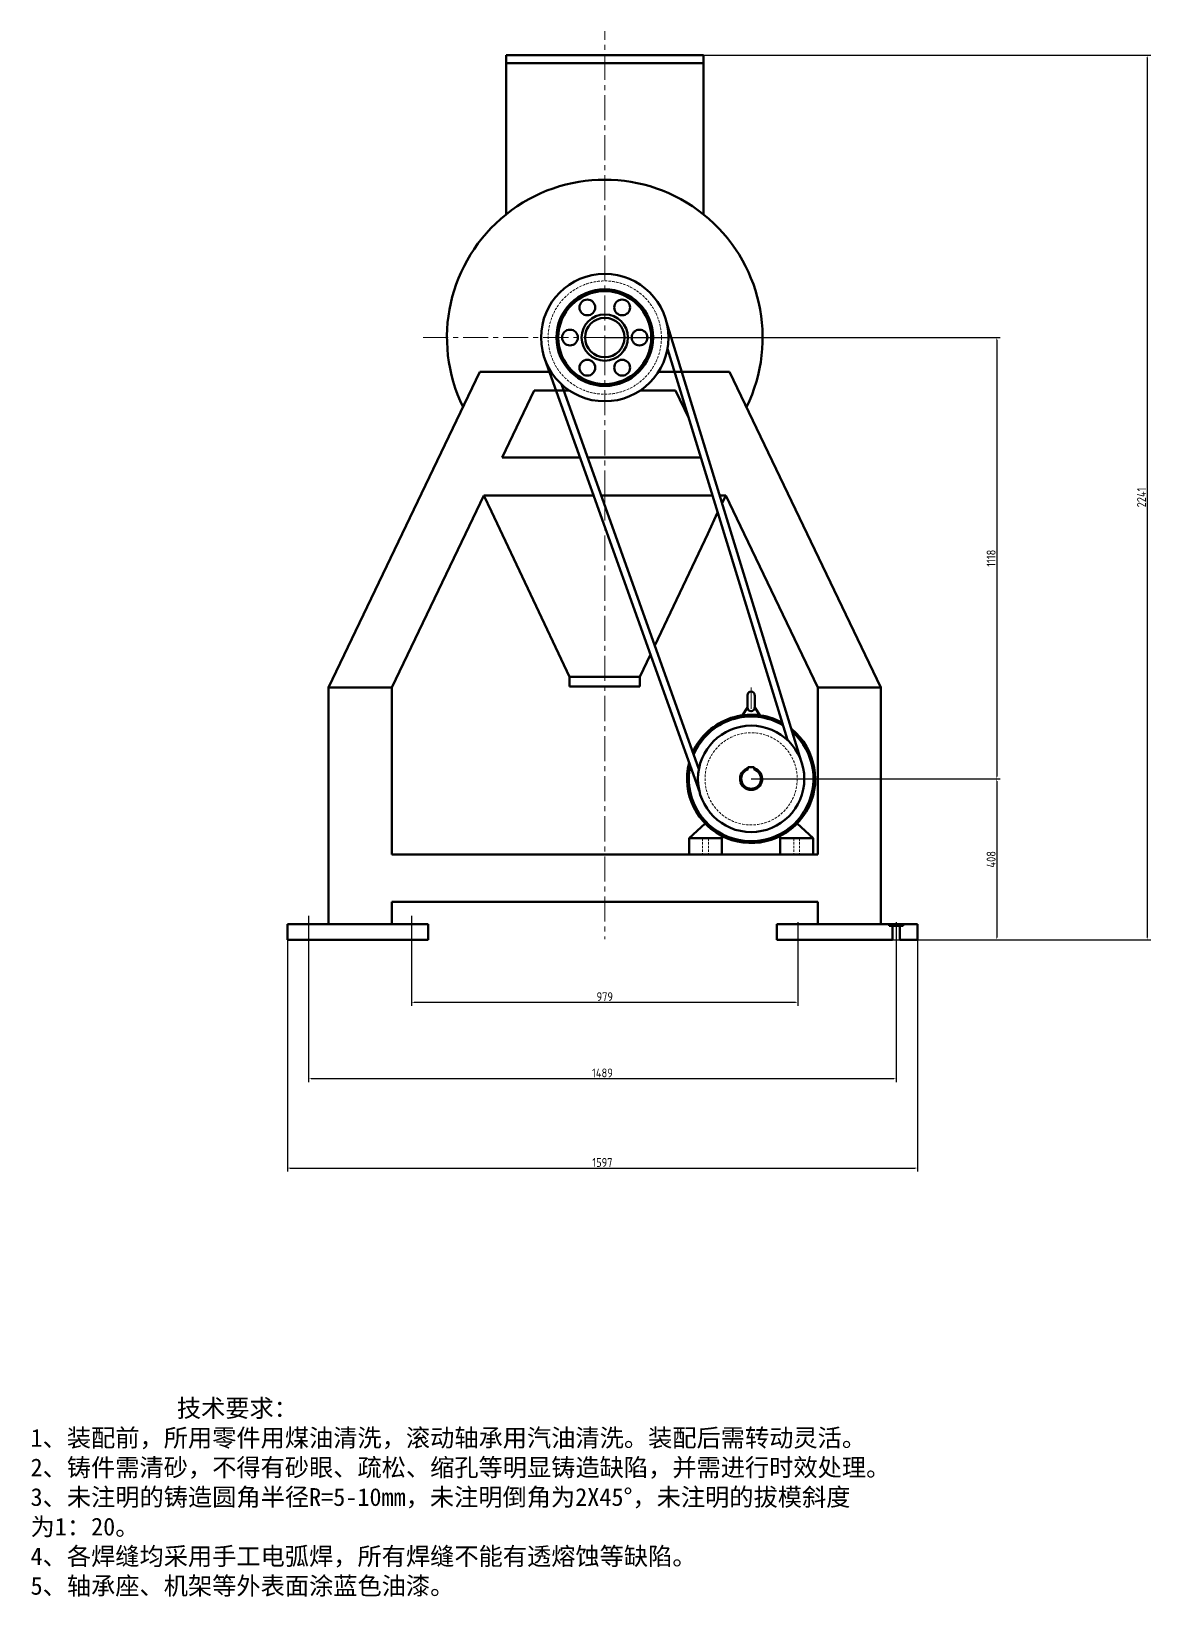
# Model space of a CAD drawing. Extents: x -11378 to 3982, y -2037 to 3878.
# Drawn here: x 1145 to 3982, y -436 to 3530 of the extents above; entities that cross this region are included whole.
import ezdxf

# ---------------------------------------------------------------- set-up
doc = ezdxf.new("R2010")
doc.units = 0
for name, pattern in [('CENTER2', [28.575, 19.05, -3.175, 3.175, -3.175]), ('CENTERX2', [101.6, 63.5, -12.7, 12.7, -12.7]), ('DASHED2', [9.525, 6.35, -3.175])]:
    doc.linetypes.add(name, pattern=pattern)
doc.layers.get('0').update_dxf_attribs({"linetype": 'CONTINUOUS'})
doc.layers.get('Defpoints').update_dxf_attribs({"linetype": 'CONTINUOUS'})
doc.layers.add('中心线', color=50, linetype='CENTER2')
for name, color, linetype, lineweight in [('尺寸标注层', 7, 'CONTINUOUS', 13), ('标注层', 3, 'CONTINUOUS', 25), ('点划线', 1, 'CENTERX2', 9), ('粗实线', 7, 'CONTINUOUS', 50), ('虚线', 4, 'DASHED2', 9)]:
    doc.layers.add(name, color=color, linetype=linetype, lineweight=lineweight)
doc.styles.add('工程字', font='gbenor.shx', dxfattribs={"bigfont": 'gbcbig.shx'})
doc.styles.add('西文字体5', font='gbeitc.shx', dxfattribs={"height": 5, "bigfont": 'gbcbig.shx'})
doc.dimstyles.new('标注样式$0', dxfattribs={"dimscale": 6, "dimtxt": 3.75, "dimasz": 1, "dimexe": 1.5, "dimexo": 0, "dimgap": 0.5, "dimtad": 1, "dimdec": 0, "dimdsep": 46, "dimtxsty": '工程字', "dimcen": 0, "dimadec": 1, "dimazin": 0, "dimtfac": 0.7, "dimtdec": 0, "dimtmove": 0, "dimatfit": 3, "dimldrblk": 'DOT', "dimfxl": 1, "dimtzin": 0, "dimarcsym": 0})

# ---------------------------------------------------------------- blocks, each defined once
blk = doc.blocks.new('*D12')
at = {"layer": 'Defpoints', "color": 0}
for p in [(2108.8, 1267.9), (3087.8, 1267.9), (3087.8, 1070.3)]:
    blk.add_point(p, dxfattribs=at)
at = {"layer": '标注层', "color": 0, "lineweight": -2}
for p, q in [((2108.8, 1267.9), (2108.8, 1061.3)), ((3087.8, 1267.9), (3087.8, 1061.3)), ((2114.8, 1070.3), (3081.8, 1070.3))]:
    blk.add_line(p, q, dxfattribs=at)
at = {"layer": '标注层', "color": 0}
for points in [[(2114.8, 1071.3), (2114.8, 1069.3), (2108.8, 1070.3)], [(3081.8, 1071.3), (3081.8, 1069.3), (3087.8, 1070.3)]]:
    blk.add_solid(points, dxfattribs=at)
at = {"layer": '标注层', "color": 0, "insert": (2598.3, 1084.5), "char_height": 22.5, "attachment_point": 5, "style": '工程字'}
blk.add_mtext('979', dxfattribs=at)
blk = doc.blocks.new('_Dot')
at = {"color": 0, "lineweight": -2}
blk.add_line((-0.5, 0), (-1, 0), dxfattribs=at)
at = {"color": 0, "const_width": 0.5}
blk.add_lwpolyline([(-0.25, 0, 1), (0.25, 0, 1)], format="xyb", close=True, dxfattribs=at)
blk = doc.blocks.new('*D13')
at = {"layer": 'Defpoints', "color": 0}
for p in [(1847.8, 1267.9), (3336.9, 1263.7), (3336.9, 877.1)]:
    blk.add_point(p, dxfattribs=at)
at = {"layer": '标注层', "color": 0, "lineweight": -2}
for p, q in [((1847.8, 1267.9), (1847.8, 868.1)), ((3336.9, 1263.7), (3336.9, 868.1)), ((1853.8, 877.1), (3330.9, 877.1))]:
    blk.add_line(p, q, dxfattribs=at)
at = {"layer": '标注层', "color": 0}
for points in [[(1853.8, 878.1), (1853.8, 876.1), (1847.8, 877.1)], [(3330.9, 878.1), (3330.9, 876.1), (3336.9, 877.1)]]:
    blk.add_solid(points, dxfattribs=at)
at = {"layer": '标注层', "color": 0, "insert": (2592.4, 891.3), "char_height": 22.5, "attachment_point": 5, "style": '工程字'}
blk.add_mtext('1489', dxfattribs=at)
blk = doc.blocks.new('*D14')
at = {"layer": 'Defpoints', "color": 0}
for p in [(2598.3, 3469.8), (3034, 1228.9), (3972.9, 1228.9)]:
    blk.add_point(p, dxfattribs=at)
at = {"layer": '标注层', "color": 0, "lineweight": -2}
for p, q in [((2598.3, 3469.8), (3981.9, 3469.8)), ((3972.9, 3463.8), (3972.9, 1234.9)), ((3034, 1228.9), (3981.9, 1228.9))]:
    blk.add_line(p, q, dxfattribs=at)
at = {"layer": '标注层', "color": 0}
for points in [[(3971.9, 3463.8), (3973.9, 3463.8), (3972.9, 3469.8)], [(3971.9, 1234.9), (3973.9, 1234.9), (3972.9, 1228.9)]]:
    blk.add_solid(points, dxfattribs=at)
at = {"layer": '标注层', "color": 0, "insert": (3958.7, 2349.3), "char_height": 22.5, "attachment_point": 5, "rotation": 90, "style": '工程字'}
blk.add_mtext('2241', dxfattribs=at)
blk = doc.blocks.new('*D15')
at = {"layer": 'Defpoints', "color": 0}
for p in [(2969.2, 1636.4), (3087.8, 1228.9), (3591.7, 1228.9)]:
    blk.add_point(p, dxfattribs=at)
at = {"layer": '标注层', "color": 0, "lineweight": -2}
for p, q in [((2969.2, 1636.4), (3600.7, 1636.4)), ((3591.7, 1630.4), (3591.7, 1234.9)), ((3087.8, 1228.9), (3600.7, 1228.9))]:
    blk.add_line(p, q, dxfattribs=at)
at = {"layer": '标注层', "color": 0}
for points in [[(3590.7, 1630.4), (3592.7, 1630.4), (3591.7, 1636.4)], [(3590.7, 1234.9), (3592.7, 1234.9), (3591.7, 1228.9)]]:
    blk.add_solid(points, dxfattribs=at)
at = {"layer": '标注层', "color": 0, "insert": (3577.5, 1432.6), "char_height": 22.5, "attachment_point": 5, "rotation": 90, "style": '工程字'}
blk.add_mtext('408', dxfattribs=at)
blk = doc.blocks.new('*D16')
at = {"layer": 'Defpoints', "color": 0}
for p in [(2598.3, 2754.4), (2969.2, 1636.4), (3591.7, 1636.4)]:
    blk.add_point(p, dxfattribs=at)
at = {"layer": '标注层', "color": 0, "lineweight": -2}
for p, q in [((2598.3, 2754.4), (3600.7, 2754.4)), ((3591.7, 2748.4), (3591.7, 1642.4)), ((2969.2, 1636.4), (3600.7, 1636.4))]:
    blk.add_line(p, q, dxfattribs=at)
at = {"layer": '标注层', "color": 0}
for points in [[(3590.7, 2748.4), (3592.7, 2748.4), (3591.7, 2754.4)], [(3590.7, 1642.4), (3592.7, 1642.4), (3591.7, 1636.4)]]:
    blk.add_solid(points, dxfattribs=at)
at = {"layer": '标注层', "color": 0, "insert": (3577.5, 2195.4), "char_height": 22.5, "attachment_point": 5, "rotation": 90, "style": '工程字'}
blk.add_mtext('1118', dxfattribs=at)
blk = doc.blocks.new('*D19')
at = {"layer": 'Defpoints', "color": 0}
for p in [(1794, 1228.9), (3390.7, 1228.9), (3390.7, 650.4)]:
    blk.add_point(p, dxfattribs=at)
at = {"layer": '标注层', "color": 0, "lineweight": -2}
for p, q in [((1794, 1228.9), (1794, 641.4)), ((3390.7, 1228.9), (3390.7, 641.4)), ((1800, 650.4), (3384.7, 650.4))]:
    blk.add_line(p, q, dxfattribs=at)
at = {"layer": '标注层', "color": 0}
for points in [[(1800, 651.4), (1800, 649.4), (1794, 650.4)], [(3384.7, 651.4), (3384.7, 649.4), (3390.7, 650.4)]]:
    blk.add_solid(points, dxfattribs=at)
at = {"layer": '标注层', "color": 0, "insert": (2592.4, 664.6), "char_height": 22.5, "attachment_point": 5, "style": '工程字'}
blk.add_mtext('1597', dxfattribs=at)

msp = doc.modelspace()

# ---------------------------------------------------------------- linework, layer by layer
at = {"layer": '中心线'}
for p, q in [((1847.8, 1289.1), (1847.8, 1209.7)), ((2108.8, 1289.1), (2108.8, 1209.7)), ((3087.8, 1273.7), (3087.8, 1222.7)), ((3336.9, 1273.7), (3336.9, 1222.7))]:
    msp.add_line(p, q, dxfattribs=at)
at = {"layer": '点划线'}
for p, q in [((2598.3, 2695.8), (2598.3, 3530.3)), ((2137.7, 2754.4), (3111.3, 2754.4)), ((2598.3, 2354.4), (2598.3, 2695.8)), ((2598.3, 2354.4), (2598.3, 1230.2)), ((2969.2, 1868.1), (2969.2, 1813.7)), ((2969.2, 1813.7), (2969.2, 1842.3))]:
    msp.add_line(p, q, dxfattribs=at)
at = {"layer": '粗实线'}
for p, q in [((2348.3, 3469.8), (2848.3, 3469.8)), ((2348.3, 3066.7), (2348.3, 3469.8)), ((2848.3, 3066.7), (2848.3, 3469.8)), ((2348.3, 3449.8), (2848.3, 3449.8)), ((3099.7, 1670.1), (2754.5, 2793.7)), ((2446.3, 2699.8), (2838.9, 1601.9)), ((2757.2, 2725.6), (3061.1, 1735)), ((2282, 2667.9), (1898.3, 1867.9)), ((2282, 2667.9), (2461.9, 2667.9)), ((2914.6, 2667.9), (2734.6, 2667.9)), ((2914.6, 2667.9), (3298.3, 1867.9)), ((2419, 2619.9), (2337.9, 2450.8)), ((2419, 2619.9), (2508.9, 2619.9)), ((2488.4, 2636.1), (2836.7, 1660.9)), ((2777.6, 2619.9), (2687.7, 2619.9)), ((2777.6, 2619.9), (2811, 2550.3)), ((2337.9, 2450.8), (2535.3, 2450.8)), ((2554.5, 2450.8), (2841.5, 2450.8)), ((2291.6, 2354.4), (2245.2, 2257.5)), ((2291.6, 2354.4), (2311.1, 2313.4)), ((2291.6, 2354.4), (2569.8, 2354.4)), ((2589, 2354.4), (2871.1, 2354.4)), ((2889.4, 2354.4), (2904.9, 2354.4)), ((2904.9, 2354.4), (2895.5, 2334.6)), ((2904.9, 2354.4), (2951.4, 2257.5)), ((2311.1, 2313.4), (2509.1, 1895)), ((2884.4, 2311), (2859.1, 2257.5)), ((2245.2, 2257.5), (2058.3, 1867.9)), ((2859.1, 2257.5), (2724.9, 1973.9)), ((2951.4, 2257.5), (3138.3, 1867.9)), ((2714, 1951.1), (2687.5, 1895)), ((1898.3, 1867.9), (1898.3, 1267.9)), ((1898.3, 1867.9), (2058.3, 1867.9)), ((2058.3, 1867.9), (2058.3, 1620.9)), ((2509.1, 1895), (2687.5, 1895)), ((2509.1, 1895), (2509.1, 1870)), ((2509.1, 1870), (2687.5, 1870)), ((2687.5, 1895), (2687.5, 1870)), ((3138.3, 1867.9), (3138.3, 1620.9)), ((3138.3, 1867.9), (3298.3, 1867.9)), ((3298.3, 1867.9), (3298.3, 1267.9)), ((2960.2, 1848.5), (2960.2, 1816.8)), ((2978.2, 1848.5), (2978.2, 1816.8)), ((2960.2, 1816.8), (2947.5, 1797.5)), ((2978.2, 1816.8), (2990.9, 1797.5)), ((2961.2, 1665.7), (2961.2, 1660.1)), ((2961.2, 1665.7), (2977.2, 1665.7)), ((2977.2, 1665.7), (2977.2, 1660.1)), ((2058.3, 1620.9), (2058.3, 1444.4)), ((3138.3, 1620.9), (3138.3, 1444.4)), ((2852.8, 1523), (2812.3, 1486.1)), ((3085.6, 1523), (3126.1, 1486.1)), ((2812.3, 1486.1), (2812.3, 1444.4)), ((2812.3, 1486.1), (2895.3, 1486.1)), ((2895.3, 1486.1), (2897.5, 1490.6)), ((2895.3, 1486.1), (2895.3, 1444.4)), ((3043, 1486.1), (3040.8, 1490.6)), ((3043, 1486.1), (3043, 1444.4)), ((3043, 1486.1), (3126.1, 1486.1)), ((3126.1, 1486.1), (3126.1, 1444.4)), ((2058.3, 1444.4), (3138.3, 1444.4)), ((2058.3, 1324.7), (3138.3, 1324.7)), ((2058.3, 1324.7), (2058.3, 1267.9)), ((3138.3, 1324.7), (3138.3, 1267.9)), ((1886.4, 1267.9), (1794, 1267.9)), ((1794, 1267.9), (1794, 1228.9)), ((2058.3, 1267.9), (1886.4, 1267.9)), ((1898.3, 1267.9), (2058.3, 1267.9)), ((2150.7, 1267.9), (2058.3, 1267.9)), ((2150.7, 1267.9), (2150.7, 1228.9)), ((3126.4, 1267.9), (3034, 1267.9)), ((3034, 1267.9), (3034, 1228.9)), ((3298.3, 1267.9), (3126.4, 1267.9)), ((3138.3, 1267.9), (3298.3, 1267.9)), ((3390.7, 1267.9), (3298.3, 1267.9)), ((3318.9, 1263.7), (3318.9, 1267.9)), ((3336.9, 1263.7), (3318.9, 1263.7)), ((3327.9, 1263.7), (3327.9, 1228.9)), ((3336.9, 1263.7), (3354.9, 1263.7)), ((3345.9, 1263.7), (3345.9, 1228.9)), ((3354.9, 1263.7), (3354.9, 1267.9)), ((3390.7, 1267.9), (3390.7, 1228.9)), ((2150.7, 1228.9), (1794, 1228.9)), ((3327.9, 1228.9), (3034, 1228.9)), ((3390.7, 1228.9), (3345.9, 1228.9))]:
    msp.add_line(p, q, dxfattribs=at)
for centre, radius in [((2598.3, 2754.4), 161.5), ((2598.3, 2754.4), 122.5), ((2598.3, 2754.4), 117.8), ((2554.2, 2830.8), 20), ((2642.4, 2830.8), 20), ((2598.3, 2754.4), 58.6), ((2598.3, 2754.4), 50), ((2510.1, 2754.4), 20), ((2686.5, 2754.4), 20), ((2554.2, 2678), 20), ((2642.4, 2678), 20), ((2969.2, 1636.4), 134.8)]:
    msp.add_circle(centre, radius, dxfattribs=at)
for centre, radius, start, end in [((2598.3, 2754.4), 400, 333.8977, 206.1023), ((2969.2, 1848.5), 8.98, 0, 180), ((2969.2, 1636.4), 162.5, 61.1183, 155.5052), ((2969.2, 1636.4), 158, 59.4056, 157.2128), ((2969.2, 1816.8), 8.98, 180, 360), ((2969.2, 1636.4), 162.5, 165.4079, 51.1365), ((2969.2, 1636.4), 158, 167.8819, 48.6412), ((2969.2, 1636.4), 28, 106.6015, 73.3985), ((2969.2, 1636.4), 25, 108.6629, 71.3371)]:
    msp.add_arc(centre, radius, start, end, dxfattribs=at)
at = {"layer": '虚线'}
for p, q in [((2846.3, 1486.1), (2846.3, 1444.4)), ((2861.3, 1486.1), (2861.3, 1444.4)), ((3077.1, 1486.1), (3077.1, 1444.4)), ((3092.1, 1486.1), (3092.1, 1444.4))]:
    msp.add_line(p, q, dxfattribs=at)
for centre, radius in [((2598.3, 2754.4), 143.5), ((2969.2, 1636.4), 116.8)]:
    msp.add_circle(centre, radius, dxfattribs=at)

# ---------------------------------------------------------------- texts
at = {"layer": '尺寸标注层', "insert": (1143, 64.5), "char_height": 50, "width": 2107.014, "attachment_point": 1, "style": '西文字体5'}
msp.add_mtext('{\\fFangSong|b0|i0|c134|p49; \\H0.9x;           技术要求：\\P1、装配前，所用零件用煤油清洗，滚动轴承用汽油清洗。装配后需转动灵活。\\P2、铸件需清砂，不得有砂眼、疏松、缩孔等明显铸造缺陷，并需进行时效处理。\\P3、未注明的铸造圆角半径R=5-10mm，未注明倒角为2X45°，未注明的拔模斜度为1：20。\\P4、各焊缝均采用手工电弧焊，所有焊缝不能有透熔蚀等缺陷。\\P5、轴承座、机架等外表面涂蓝色油漆。}', dxfattribs=at)

# ---------------------------------------------------------------- dimensions: what is measured, and where the dimension line sits
at = {"layer": '标注层'}
for base, p1, p2, picture, middle in [((3972.9, 1228.9), (2598.3, 3469.8), (3034, 1228.9), '*D14', (3958.7, 2349.3)), ((3591.7, 1636.4), (2598.3, 2754.4), (2969.2, 1636.4), '*D16', (3577.5, 2195.4)), ((3591.7008, 1228.8595), (2969.1911, 1636.4324), (3087.8009, 1228.8595), '*D15', (3577.4508, 1432.646))]:
    dim = msp.add_linear_dim(base=base, p1=p1, p2=p2, angle=90, dimstyle='标注样式$0', dxfattribs=at)
    dim.commit()
    dim.dimension.update_dxf_attribs({"geometry": picture, "text_midpoint": middle})
for base, p1, p2, picture, middle in [((3336.9, 877.1), (1847.8, 1267.9), (3336.9, 1263.7), '*D13', (2592.4, 891.3)), ((3087.8, 1070.3), (2108.8, 1267.9), (3087.8, 1267.9), '*D12', (2598.3, 1084.5)), ((3390.7, 650.4), (1794, 1228.9), (3390.7, 1228.9), '*D19', (2592.4, 664.6))]:
    dim = msp.add_linear_dim(base=base, p1=p1, p2=p2, dimstyle='标注样式$0', dxfattribs=at)
    dim.commit()
    dim.dimension.update_dxf_attribs({"geometry": picture, "text_midpoint": middle})

doc.saveas('drawing.dxf')
